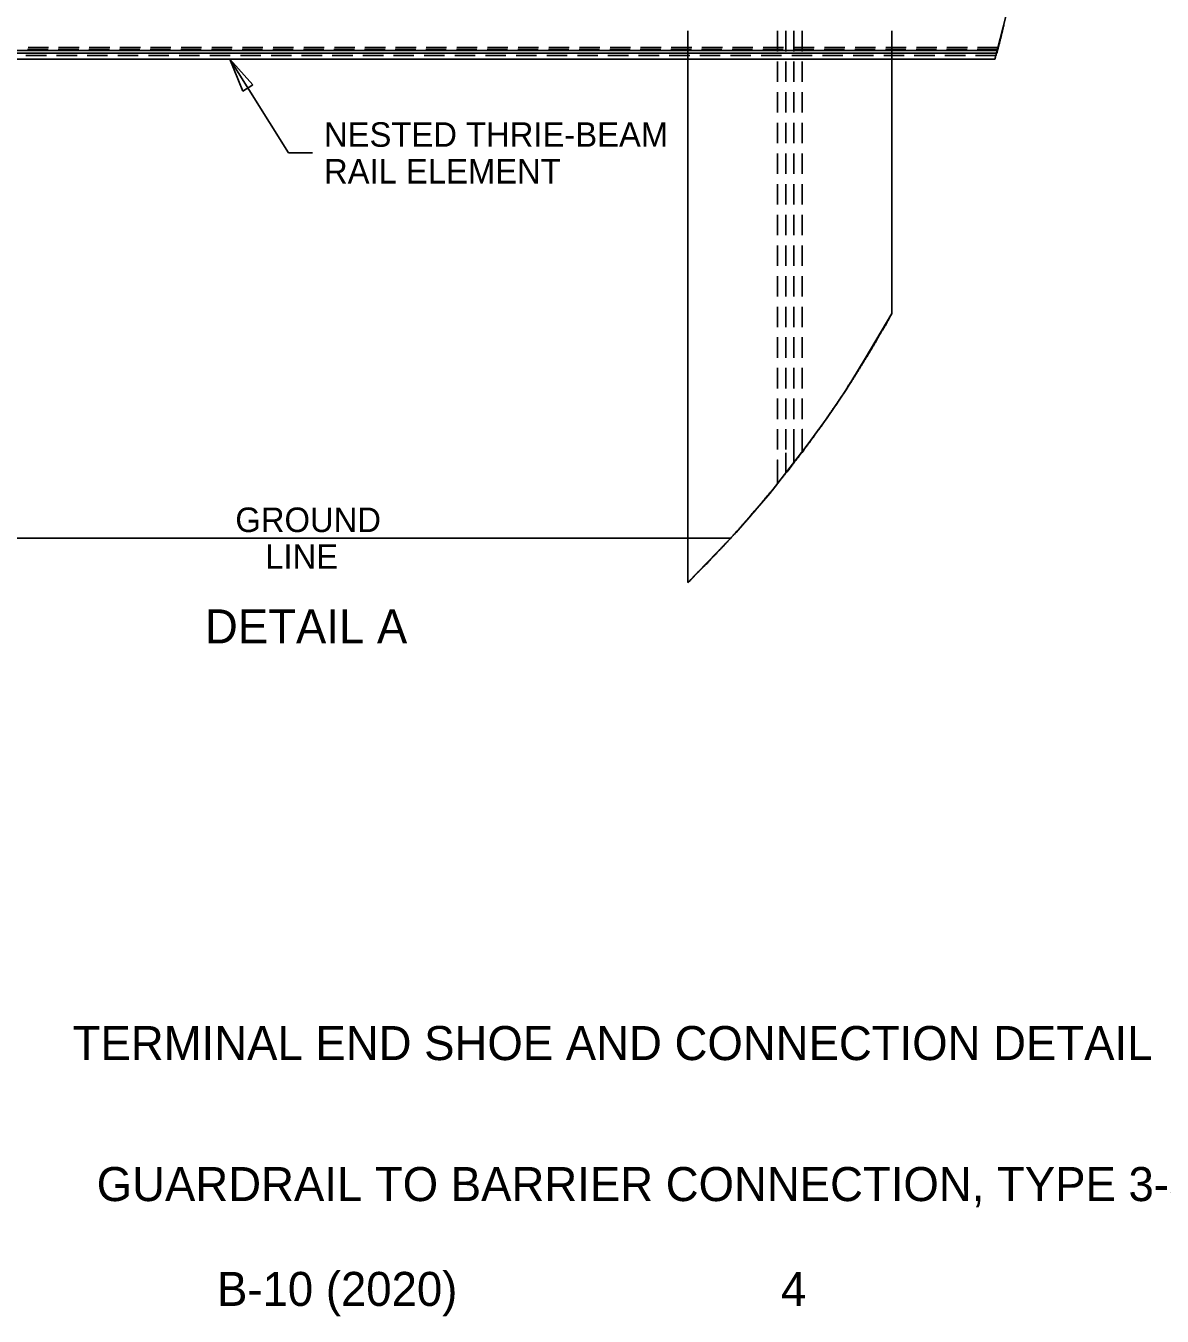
# Model space of a CAD drawing. Extents: x 1.3 to 33.9, y 0.2 to 9.4.
# Drawn here: x 7.004 to 11.177, y 0.575 to 5.313 of the extents above; entities that cross this region are included whole.
import ezdxf

# ---------------------------------------------------------------- set-up
doc = ezdxf.new("R2010")
doc.units = 0
for name, color, linetype in [('SD_P_Dimension Lines', 7, 'Continuous'), ('SD_P_Dimension Text', 7, 'Continuous'), ('SD_P_Frame', 7, 'Continuous'), ('SD_P_Shading', 7, 'Continuous'), ('SD_P_Subtitles', 7, 'Continuous'), ('SD_X_Exist Object Lines', 7, 'Continuous')]:
    doc.layers.add(name, color=color, linetype=linetype)

msp = doc.modelspace()

# ---------------------------------------------------------------- linework, layer by layer
at = {"layer": 'SD_P_Dimension Lines'}
for p, q in [((7.9687, 4.846), (7.7527, 5.1902)), ((8.0565, 4.846), (7.9687, 4.846))]:
    msp.add_line(p, q, dxfattribs=at)
at = {"layer": 'SD_P_Dimension Text'}
for p, q in [((7.8369, 5.0955), (7.7527, 5.1902)), ((7.7527, 5.1902), (7.8013, 5.0731)), ((7.8013, 5.0731), (7.8369, 5.0955))]:
    msp.add_line(p, q, dxfattribs=at)
at = {"layer": 'SD_P_Shading'}
msp.add_lwpolyline([(10.6028, 5.347), (10.563, 5.1902), (10.1843, 5.1902), (10.1843, 4.2564), (10.0865, 4.0909), (10.017, 3.9762), (9.9462, 3.8736), (9.8737, 3.7723), (9.7358, 3.5954), (9.612, 3.4518), (9.4355, 3.2689), (9.4355, 5.1902), (6.1843, 5.1902)], dxfattribs=at)
at = {"layer": 'SD_X_Exist Object Lines'}
msp.add_line((6.528, 3.4314), (9.5918, 3.4314), dxfattribs=at)
for points in [[(10.5955, 5.3164), (10.5955, 5.3127), (10.593, 5.3077), (10.593, 5.3052), (10.5918, 5.3014), (10.5918, 5.2989), (10.5905, 5.2964), (10.5905, 5.2927), (10.5893, 5.2902), (10.5893, 5.2877), (10.588, 5.2852), (10.5868, 5.2814), (10.5868, 5.2789), (10.5855, 5.2764), (10.5855, 5.2739), (10.5843, 5.2702), (10.5843, 5.2677), (10.5818, 5.2627), (10.5818, 5.2589), (10.5805, 5.2564), (10.5805, 5.2539), (10.5793, 5.2514), (10.5793, 5.2477), (10.5768, 5.2427), (10.5768, 5.2402), (10.5755, 5.2364), (10.5755, 5.2339), (10.5743, 5.2327), (10.5743, 5.2289), (10.573, 5.2264), (10.573, 5.2252), (10.5718, 5.2227), (10.5718, 5.2214), (10.5705, 5.2189), (10.5705, 5.2152), (10.568, 5.2102), (10.568, 5.2077), (10.5668, 5.2039), (10.5655, 5.2014), (10.5655, 5.1977), (10.5643, 5.1952), (10.5643, 5.1927), (10.563, 5.1902)], [(9.4355, 5.2939), (9.4355, 5.2189), (9.4355, 5.1902)], [(9.7643, 5.2189), (9.7643, 5.2939)], [(9.7955, 5.2939), (9.7955, 5.2189)], [(9.8243, 5.2939), (9.8243, 5.2189)], [(9.8555, 5.2189), (9.8555, 5.2939)], [(10.1843, 5.2939), (10.1843, 5.2189), (10.1843, 5.1902)], [(10.5718, 5.2214), (6.1843, 5.2214)], [(10.5693, 5.2127), (6.1843, 5.2127)], [(7.0855, 5.2252), (7.0105, 5.2252)], [(7.0868, 5.2327), (7.0118, 5.2327)], [(7.198, 5.2252), (7.123, 5.2252)], [(7.1993, 5.2327), (7.1243, 5.2327)], [(7.3105, 5.2252), (7.2355, 5.2252)], [(7.3118, 5.2327), (7.2368, 5.2327)], [(7.423, 5.2252), (7.348, 5.2252)], [(7.4243, 5.2327), (7.3493, 5.2327)], [(7.5355, 5.2252), (7.4605, 5.2252)], [(7.5368, 5.2327), (7.4618, 5.2327)], [(7.648, 5.2252), (7.573, 5.2252)], [(7.6493, 5.2327), (7.5743, 5.2327)], [(7.7605, 5.2252), (7.6855, 5.2252)], [(7.7618, 5.2327), (7.6868, 5.2327)], [(7.873, 5.2252), (7.798, 5.2252)], [(7.8743, 5.2327), (7.7993, 5.2327)], [(7.9855, 5.2252), (7.9105, 5.2252)], [(7.9868, 5.2327), (7.9118, 5.2327)], [(8.098, 5.2252), (8.023, 5.2252)], [(8.0993, 5.2327), (8.0243, 5.2327)], [(8.2105, 5.2252), (8.1355, 5.2252)], [(8.2118, 5.2327), (8.1368, 5.2327)], [(8.323, 5.2252), (8.248, 5.2252)], [(8.3243, 5.2327), (8.2493, 5.2327)], [(8.4355, 5.2252), (8.3605, 5.2252)], [(8.4368, 5.2327), (8.3618, 5.2327)], [(8.548, 5.2252), (8.473, 5.2252)], [(8.5493, 5.2327), (8.4743, 5.2327)], [(8.6605, 5.2252), (8.5855, 5.2252)], [(8.6618, 5.2327), (8.5868, 5.2327)], [(8.773, 5.2252), (8.698, 5.2252)], [(8.7743, 5.2327), (8.6993, 5.2327)], [(8.8855, 5.2252), (8.8105, 5.2252)], [(8.8868, 5.2327), (8.8118, 5.2327)], [(8.998, 5.2252), (8.923, 5.2252)], [(8.9993, 5.2327), (8.9243, 5.2327)], [(9.1105, 5.2252), (9.0355, 5.2252)], [(9.1118, 5.2327), (9.0368, 5.2327)], [(9.223, 5.2252), (9.148, 5.2252)], [(9.2243, 5.2327), (9.1493, 5.2327)], [(9.3355, 5.2252), (9.2605, 5.2252)], [(9.3368, 5.2327), (9.2618, 5.2327)], [(9.448, 5.2252), (9.373, 5.2252)], [(9.4493, 5.2327), (9.3743, 5.2327)], [(9.5605, 5.2252), (9.4855, 5.2252)], [(9.5618, 5.2327), (9.4868, 5.2327)], [(9.673, 5.2252), (9.598, 5.2252)], [(9.6743, 5.2327), (9.5993, 5.2327)], [(9.7855, 5.2252), (9.7105, 5.2252)], [(9.7868, 5.2327), (9.7118, 5.2327)], [(9.898, 5.2252), (9.823, 5.2252)], [(9.8993, 5.2327), (9.8243, 5.2327)], [(10.0105, 5.2252), (9.9355, 5.2252)], [(10.0118, 5.2327), (9.9368, 5.2327)], [(10.123, 5.2252), (10.048, 5.2252)], [(10.1243, 5.2327), (10.0493, 5.2327)], [(10.2355, 5.2252), (10.1605, 5.2252)], [(10.2368, 5.2327), (10.1618, 5.2327)], [(10.348, 5.2252), (10.273, 5.2252)], [(10.3493, 5.2327), (10.2743, 5.2327)], [(10.4605, 5.2252), (10.3855, 5.2252)], [(10.4618, 5.2327), (10.3868, 5.2327)], [(10.573, 5.2252), (10.498, 5.2252)], [(10.5743, 5.2327), (10.4993, 5.2327)], [(10.563, 5.1902), (6.1843, 5.1902)], [(7.0793, 5.2039), (7.0043, 5.2039)], [(7.1918, 5.2039), (7.1168, 5.2039)], [(7.3043, 5.2039), (7.2293, 5.2039)], [(7.4168, 5.2039), (7.3418, 5.2039)], [(7.5293, 5.2039), (7.4543, 5.2039)], [(7.6418, 5.2039), (7.5668, 5.2039)], [(7.7543, 5.2039), (7.6793, 5.2039)], [(7.8668, 5.2039), (7.7918, 5.2039)], [(7.9793, 5.2039), (7.9043, 5.2039)], [(8.0918, 5.2039), (8.0168, 5.2039)], [(8.2043, 5.2039), (8.1293, 5.2039)], [(8.3168, 5.2039), (8.2418, 5.2039)], [(8.4293, 5.2039), (8.3543, 5.2039)], [(8.5418, 5.2039), (8.4668, 5.2039)], [(8.6543, 5.2039), (8.5793, 5.2039)], [(8.7668, 5.2039), (8.6918, 5.2039)], [(8.8793, 5.2039), (8.8043, 5.2039)], [(8.9918, 5.2039), (8.9168, 5.2039)], [(9.1043, 5.2039), (9.0293, 5.2039)], [(9.2168, 5.2039), (9.1418, 5.2039)], [(9.3293, 5.2039), (9.2543, 5.2039)], [(9.4418, 5.2039), (9.3668, 5.2039)], [(9.4355, 5.1902), (9.4355, 3.2689)], [(9.5543, 5.2039), (9.4793, 5.2039)], [(9.6668, 5.2039), (9.5918, 5.2039)], [(9.7793, 5.2039), (9.7043, 5.2039)], [(9.7643, 5.1064), (9.7643, 5.1814)], [(9.7955, 5.1814), (9.7955, 5.1064)], [(9.8918, 5.2039), (9.8168, 5.2039)], [(9.8243, 5.1814), (9.8243, 5.1064)], [(9.8555, 5.1064), (9.8555, 5.1814)], [(10.0043, 5.2039), (9.9293, 5.2039)], [(10.1168, 5.2039), (10.0418, 5.2039)], [(10.2293, 5.2039), (10.1543, 5.2039)], [(10.1843, 5.1902), (10.1843, 4.2564)], [(10.3418, 5.2039), (10.2668, 5.2039)], [(10.4543, 5.2039), (10.3793, 5.2039)], [(10.5668, 5.2039), (10.4918, 5.2039)], [(9.7643, 4.9939), (9.7643, 5.0689)], [(9.7955, 5.0689), (9.7955, 4.9939)], [(9.8243, 5.0689), (9.8243, 4.9939)], [(9.8555, 4.9939), (9.8555, 5.0689)], [(9.7643, 4.8814), (9.7643, 4.9564)], [(9.7955, 4.9564), (9.7955, 4.8814)], [(9.8243, 4.9564), (9.8243, 4.8814)], [(9.8555, 4.8814), (9.8555, 4.9564)], [(9.7643, 4.7689), (9.7643, 4.8439)], [(9.7955, 4.8439), (9.7955, 4.7689)], [(9.8243, 4.8439), (9.8243, 4.7689)], [(9.8555, 4.7689), (9.8555, 4.8439)], [(9.7643, 4.6564), (9.7643, 4.7314)], [(9.7955, 4.7314), (9.7955, 4.6564)], [(9.8243, 4.7314), (9.8243, 4.6564)], [(9.8555, 4.6564), (9.8555, 4.7314)], [(9.7643, 4.5439), (9.7643, 4.6189)], [(9.7955, 4.6189), (9.7955, 4.5439)], [(9.8243, 4.6189), (9.8243, 4.5439)], [(9.8555, 4.5439), (9.8555, 4.6189)], [(9.7643, 4.4314), (9.7643, 4.5064)], [(9.7955, 4.5064), (9.7955, 4.4314)], [(9.8243, 4.5064), (9.8243, 4.4314)], [(9.8555, 4.4314), (9.8555, 4.5064)], [(9.7643, 4.3189), (9.7643, 4.3939)], [(9.7955, 4.3939), (9.7955, 4.3189)], [(9.8243, 4.3939), (9.8243, 4.3189)], [(9.8555, 4.3189), (9.8555, 4.3939)], [(9.7643, 4.2064), (9.7643, 4.2814)], [(9.7955, 4.2814), (9.7955, 4.2064)], [(9.8243, 4.2814), (9.8243, 4.2064)], [(9.8555, 4.2064), (9.8555, 4.2814)], [(10.1843, 4.2564), (10.183, 4.2539), (10.1818, 4.2502), (10.1793, 4.2477), (10.1705, 4.2302), (10.168, 4.2277), (10.1605, 4.2127), (10.158, 4.2102), (10.1505, 4.1952), (10.148, 4.1927), (10.1418, 4.1802), (10.1393, 4.1777), (10.133, 4.1652), (10.1305, 4.1627), (10.1243, 4.1502), (10.1218, 4.1477), (10.1168, 4.1377), (10.1143, 4.1352), (10.108, 4.1227), (10.1055, 4.1202), (10.1005, 4.1102), (10.098, 4.1077), (10.093, 4.0977), (10.0905, 4.0952), (10.0868, 4.0877), (10.0843, 4.0852), (10.0793, 4.0752), (10.0768, 4.0727), (10.073, 4.0652), (10.0705, 4.0627), (10.0655, 4.0527), (10.0618, 4.0489), (10.0593, 4.0439), (10.0568, 4.0414), (10.053, 4.0339), (10.0505, 4.0314), (10.0468, 4.0239), (10.0443, 4.0214), (10.0405, 4.0139), (10.038, 4.0114), (10.0343, 4.0039), (10.0318, 4.0014), (10.028, 3.9939), (10.0255, 3.9927), (10.0218, 3.9852), (10.0193, 3.9827), (10.0155, 3.9752), (10.013, 3.9727), (10.0105, 3.9677), (10.008, 3.9652), (10.0043, 3.9577), (10.0018, 3.9552), (10.0005, 3.9527), (9.9968, 3.9489), (9.993, 3.9414), (9.9905, 3.9389), (9.988, 3.9339), (9.9855, 3.9314), (9.9818, 3.9239), (9.9793, 3.9214), (9.978, 3.9189), (9.9743, 3.9152), (9.9718, 3.9102), (9.9693, 3.9077), (9.9668, 3.9027), (9.9643, 3.9002), (9.9618, 3.8952), (9.9593, 3.8927), (9.958, 3.8902), (9.9568, 3.8889), (9.9555, 3.8864), (9.953, 3.8839), (9.9505, 3.8789), (9.948, 3.8764), (9.9455, 3.8714), (9.943, 3.8689), (9.9418, 3.8664), (9.938, 3.8627), (9.9355, 3.8577), (9.933, 3.8552), (9.9305, 3.8502), (9.928, 3.8477), (9.9255, 3.8427), (9.923, 3.8414), (9.9205, 3.8364), (9.918, 3.8339), (9.9168, 3.8314), (9.9143, 3.8289), (9.9118, 3.8239), (9.908, 3.8202), (9.9068, 3.8177), (9.9043, 3.8152), (9.9018, 3.8102), (9.8993, 3.8077), (9.8968, 3.8027), (9.8943, 3.8014), (9.893, 3.7989), (9.8905, 3.7964), (9.888, 3.7914), (9.8855, 3.7889), (9.883, 3.7839), (9.8805, 3.7827), (9.8793, 3.7802), (9.8768, 3.7777), (9.8743, 3.7727), (9.8718, 3.7702), (9.8705, 3.7677), (9.868, 3.7664), (9.8655, 3.7614), (9.863, 3.7589), (9.8605, 3.7539), (9.858, 3.7514), (9.8568, 3.7489), (9.8518, 3.7439), (9.8505, 3.7414), (9.848, 3.7389), (9.8468, 3.7364), (9.8443, 3.7339), (9.8418, 3.7289), (9.8393, 3.7277), (9.838, 3.7252), (9.8355, 3.7227), (9.833, 3.7177), (9.8305, 3.7152), (9.8293, 3.7139), (9.8268, 3.7114), (9.8243, 3.7064), (9.8218, 3.7052), (9.8193, 3.7002), (9.8168, 3.6977), (9.8155, 3.6952), (9.8093, 3.6889), (9.8068, 3.6839), (9.8043, 3.6814), (9.803, 3.6789), (9.8005, 3.6777), (9.7993, 3.6752), (9.7968, 3.6727), (9.7955, 3.6702), (9.793, 3.6677), (9.7918, 3.6652), (9.7893, 3.6639), (9.7868, 3.6589), (9.7843, 3.6564), (9.783, 3.6539), (9.7768, 3.6477), (9.7755, 3.6452), (9.773, 3.6427), (9.7718, 3.6402), (9.768, 3.6364), (9.7668, 3.6339), (9.7618, 3.6289), (9.7605, 3.6264), (9.758, 3.6239), (9.7568, 3.6214), (9.7543, 3.6202), (9.7518, 3.6152), (9.7493, 3.6127), (9.748, 3.6102), (9.7455, 3.6089), (9.7443, 3.6064), (9.7418, 3.6039), (9.7405, 3.6014), (9.738, 3.6002), (9.7368, 3.5977), (9.7343, 3.5952), (9.733, 3.5927), (9.7305, 3.5902), (9.7293, 3.5889), (9.7268, 3.5864), (9.7255, 3.5839), (9.723, 3.5814), (9.7218, 3.5789), (9.7193, 3.5777), (9.718, 3.5752), (9.7155, 3.5727), (9.7143, 3.5702), (9.7118, 3.5689), (9.7105, 3.5664), (9.708, 3.5639), (9.7068, 3.5614), (9.7043, 3.5589), (9.703, 3.5577), (9.7005, 3.5552), (9.6993, 3.5527), (9.6968, 3.5502), (9.6955, 3.5489), (9.693, 3.5464), (9.6918, 3.5439), (9.6855, 3.5377), (9.6843, 3.5352), (9.6818, 3.5327), (9.6805, 3.5302), (9.678, 3.5289), (9.6768, 3.5264), (9.6743, 3.5239), (9.673, 3.5214), (9.6705, 3.5202), (9.6693, 3.5177), (9.6668, 3.5152), (9.6655, 3.5127), (9.663, 3.5114), (9.6618, 3.5089), (9.6593, 3.5064), (9.658, 3.5039), (9.6555, 3.5027), (9.6543, 3.5002), (9.6518, 3.4977), (9.6505, 3.4952), (9.648, 3.4939), (9.6455, 3.4914), (9.6443, 3.4889), (9.638, 3.4827), (9.6368, 3.4802), (9.6343, 3.4789), (9.633, 3.4764), (9.6305, 3.4739), (9.6293, 3.4714), (9.6268, 3.4702), (9.6243, 3.4677), (9.623, 3.4652), (9.6168, 3.4589), (9.6155, 3.4564), (9.613, 3.4552), (9.6118, 3.4527), (9.6093, 3.4502), (9.608, 3.4477), (9.6055, 3.4464), (9.603, 3.4439), (9.6018, 3.4414), (9.5955, 3.4352), (9.5943, 3.4327), (9.5918, 3.4314), (9.5893, 3.4289), (9.588, 3.4264), (9.5818, 3.4202), (9.5805, 3.4177), (9.578, 3.4164), (9.5755, 3.4139), (9.5743, 3.4114), (9.5718, 3.4102), (9.5705, 3.4077), (9.568, 3.4052), (9.5668, 3.4027), (9.5643, 3.4014), (9.5618, 3.3989), (9.5605, 3.3964), (9.558, 3.3952), (9.5568, 3.3927), (9.5543, 3.3902), (9.5518, 3.3889), (9.5505, 3.3864), (9.5418, 3.3777), (9.5405, 3.3752), (9.538, 3.3739), (9.5368, 3.3714), (9.5343, 3.3689), (9.5318, 3.3677), (9.5305, 3.3652), (9.518, 3.3527), (9.5168, 3.3502), (9.5143, 3.3489), (9.5118, 3.3464), (9.5105, 3.3439), (9.508, 3.3427), (9.5068, 3.3402), (9.5043, 3.3377), (9.5018, 3.3364), (9.5005, 3.3339), (9.498, 3.3314), (9.4955, 3.3302), (9.4943, 3.3277), (9.4755, 3.3089), (9.473, 3.3077), (9.4718, 3.3052), (9.4468, 3.2802), (9.4443, 3.2789), (9.443, 3.2764), (9.4355, 3.2689)], [(9.7643, 4.0939), (9.7643, 4.1689)], [(9.7955, 4.1689), (9.7955, 4.0939)], [(9.8243, 4.1689), (9.8243, 4.0939)], [(9.8555, 4.0939), (9.8555, 4.1689)], [(9.7643, 3.9814), (9.7643, 4.0564)], [(9.7955, 4.0564), (9.7955, 3.9814)], [(9.8243, 4.0564), (9.8243, 3.9814)], [(9.8555, 3.9814), (9.8555, 4.0564)], [(9.7643, 3.8689), (9.7643, 3.9439)], [(9.7955, 3.9439), (9.7955, 3.8689)], [(9.8243, 3.9439), (9.8243, 3.8689)], [(9.8555, 3.8689), (9.8555, 3.9439)], [(9.7643, 3.7564), (9.7643, 3.8314)], [(9.7955, 3.8314), (9.7955, 3.7564)], [(9.8243, 3.8314), (9.8243, 3.7564), (9.8243, 3.7064)], [(9.7955, 3.7452), (9.7955, 3.7189), (9.7955, 3.6702)]]:
    msp.add_lwpolyline(points, dxfattribs=at)
for points in [[(9.8555, 3.7477), (9.8555, 3.7564), (9.8555, 3.8314), (9.8555, 3.7564)], [(9.7643, 3.6314), (9.7643, 3.6439), (9.7643, 3.7189), (9.7643, 3.6439)]]:
    msp.add_lwpolyline(points, close=True, dxfattribs=at)

# ---------------------------------------------------------------- texts
at = {"layer": 'SD_P_Dimension Text'}
for s, p in [('NESTED THRIE-BEAM', (8.0989, 4.8685)), ('RAIL ELEMENT', (8.0989, 4.7335)), ('GROUND', (7.7732, 3.4539)), ('LINE', (7.883, 3.3189))]:
    msp.add_text(s, height=0.09, dxfattribs=at).set_placement(p)
at = {"layer": 'SD_P_Frame'}
for s, p in [('GUARDRAIL TO BARRIER CONNECTION, TYPE 3-31', (7.2641, 0.9973)), ('B-10 (2020)', (7.706, 0.6123)), ('4', (9.777, 0.6119))]:
    msp.add_text(s, height=0.125, dxfattribs=at).set_placement(p)
at = {"layer": 'SD_P_Subtitles'}
for s, p in [('DETAIL A', (7.6615, 3.045)), ('TERMINAL END SHOE AND CONNECTION DETAIL', (7.1757, 1.515))]:
    msp.add_text(s, height=0.125, dxfattribs=at).set_placement(p)

doc.saveas('drawing.dxf')
